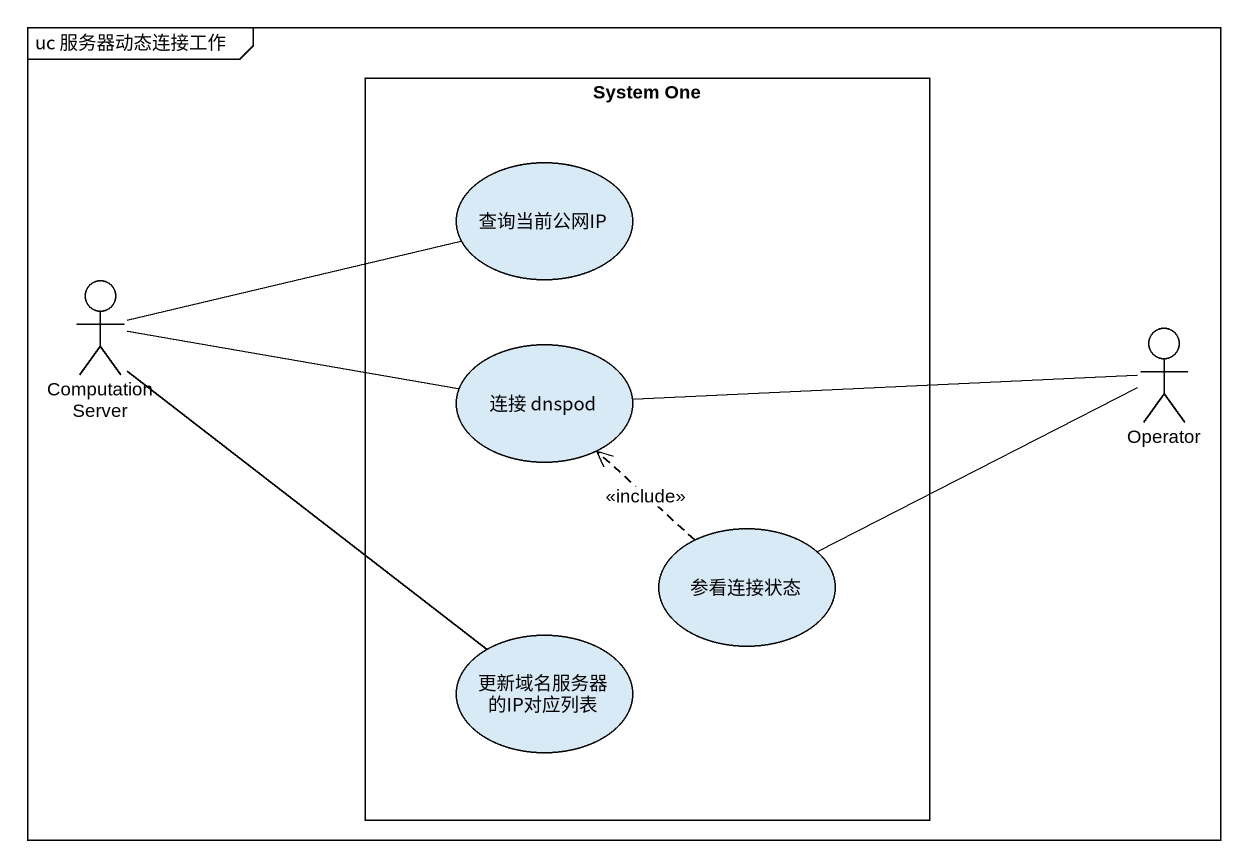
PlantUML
@startuml
mainframe uc 服务器动态连接工作
rectangle "System One" as System_One {
  usecase 查询当前公网IP
  usecase "连接 dnspod" as 连接_dnspod
  usecase 参看连接状态
  usecase 更新域名服务器的IP对应列表
}
actor "Computation Server" as Computation_Server
actor Operator
Computation_Server -right- 查询当前公网IP
Computation_Server -right- 连接_dnspod
Computation_Server -- 更新域名服务器的IP对应列表
Operator -left- 连接_dnspod
Operator -left- 参看连接状态
参看连接状态 .up.> 连接_dnspod : <<include>>
@enduml
